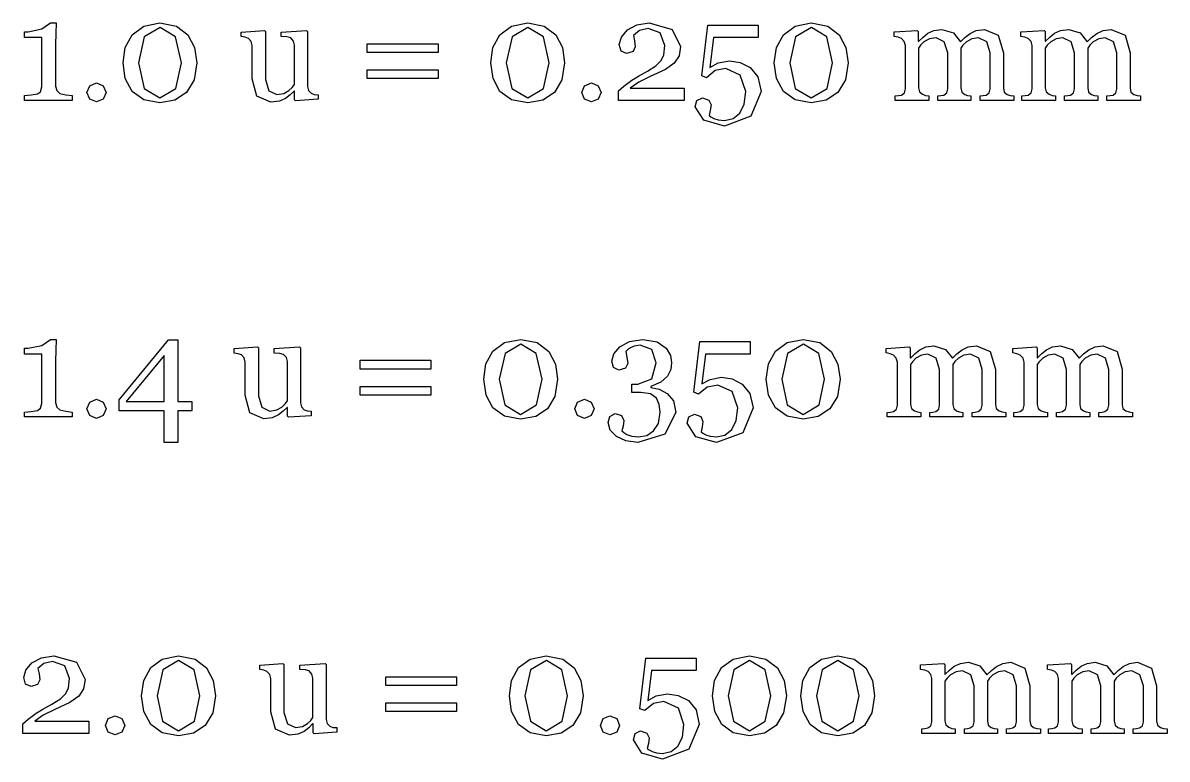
# Model space of a CAD drawing. Extents: x 0 to 118, y 2 to 170.
# Drawn here: x 77.57 to 87.51, y 125.78 to 132.17 of the extents above; entities that cross this region are included whole.
import ezdxf

# ---------------------------------------------------------------- set-up
doc = ezdxf.new("R2010")
doc.units = 0

msp = doc.modelspace()

# ---------------------------------------------------------------- linework, layer by layer
at = {"layer": 'Layer 1', "color": 7}
for points in [[(77.993775, 131.5), (77.582397, 131.5), (77.582397, 131.543335), (77.63916, 131.54821), (77.69287, 131.55676), (77.721558, 131.576285), (77.731932, 131.617787), (77.731932, 132.046255), (77.579955, 132.046255), (77.579955, 132.097525), (77.613525, 132.097525), (77.731322, 132.121925), (77.806397, 132.174415), (77.857055, 132.174415), (77.85338, 132.081642), (77.85163, 131.986427), (77.85163, 131.62449), (77.86078, 131.586038), (77.888245, 131.561612), (77.940125, 131.549412), (77.993837, 131.543312), (77.993775, 131.5)], [(79.000855, 132.070067), (79.058837, 131.959595), (79.078362, 131.82776), (79.054562, 131.678832), (78.989255, 131.57019), (78.887937, 131.503052), (78.757322, 131.480477), (78.61694, 131.506722), (78.516842, 131.578742), (78.456417, 131.689827), (78.436892, 131.827767), (78.455817, 131.961433), (78.516242, 132.071908), (78.61695, 132.14698), (78.757942, 132.174445), (78.901375, 132.14637), (79.000862, 132.070075), (79.000855, 132.070067)], [(78.943482, 131.82776), (78.893432, 132.052977), (78.758545, 132.132935), (78.621825, 132.052977), (78.571777, 131.82776), (78.619385, 131.60559), (78.757325, 131.521973), (78.895262, 131.60559), (78.943482, 131.82776), (78.943482, 131.82776)], [(80.131835, 131.510987), (79.935912, 131.497562), (79.926762, 131.506113), (79.926762, 131.582407), (79.923112, 131.582407), (79.890155, 131.549447), (79.84804, 131.51832), (79.79494, 131.493295), (79.722307, 131.484745), (79.600238, 131.536625), (79.558733, 131.688603), (79.558733, 131.97669), (79.550183, 132.01331), (79.526383, 132.039555), (79.498918, 132.04993), (79.464128, 132.054805), (79.464128, 132.094478), (79.664933, 132.109127), (79.674083, 132.100578), (79.674083, 131.682488), (79.70338, 131.58422), (79.77357, 131.551263), (79.833385, 131.561638), (79.87733, 131.586063), (79.906015, 131.612918), (79.92554, 131.639772), (79.92554, 131.98096), (79.91699, 132.01636), (79.89319, 132.043215), (79.860233, 132.051765), (79.812015, 132.054815), (79.812015, 132.094488), (80.03052, 132.109138), (80.03967, 132.100588), (80.03967, 131.622682), (80.04822, 131.587283), (80.07202, 131.562258), (80.098265, 131.553108), (80.131833, 131.550608), (80.131835, 131.510987)], [(82.195435, 132.070067), (82.253417, 131.959595), (82.272942, 131.82776), (82.249142, 131.678832), (82.183835, 131.57019), (82.082517, 131.503052), (81.951902, 131.480477), (81.81152, 131.506722), (81.711422, 131.578742), (81.650997, 131.689827), (81.631472, 131.827767), (81.650397, 131.961433), (81.710822, 132.071908), (81.81153, 132.14698), (81.952522, 132.174445), (82.095955, 132.14637), (82.195442, 132.070075), (82.195435, 132.070067)], [(82.138062, 131.82776), (82.088012, 132.052977), (81.953125, 132.132935), (81.816405, 132.052977), (81.766357, 131.82776), (81.813965, 131.60559), (81.951905, 131.521973), (82.089842, 131.60559), (82.138062, 131.82776), (82.138062, 131.82776)], [(83.311768, 131.5), (82.739868, 131.5), (82.739868, 131.583008), (82.785645, 131.625123), (82.855225, 131.676393), (82.913818, 131.712402), (82.991333, 131.755128), (83.065185, 131.800293), (83.112793, 131.84851), (83.135368, 131.895508), (83.143918, 131.976685), (83.103025, 132.08838), (82.998045, 132.12439), (82.92297, 132.108515), (82.86987, 132.06579), (82.880245, 132.019405), (82.886945, 131.966915), (82.86742, 131.92541), (82.810658, 131.90771), (82.76366, 131.92846), (82.747185, 131.985222), (82.765485, 132.05114), (82.817975, 132.112785), (82.900982, 132.15734), (83.007795, 132.17444), (83.20616, 132.118288), (83.280012, 131.969362), (83.266587, 131.888185), (83.224473, 131.82349), (83.148787, 131.769777), (83.016342, 131.708132), (82.917465, 131.658082), (82.842392, 131.608035), (83.311752, 131.608035), (83.311768, 131.5)], [(83.885497, 131.786255), (83.952027, 131.704467), (83.978882, 131.579345), (83.88916, 131.36267), (83.6615, 131.277222), (83.480835, 131.32788), (83.406982, 131.445677), (83.422232, 131.5), (83.46923, 131.5232), (83.524772, 131.503675), (83.544297, 131.46217), (83.537572, 131.413342), (83.527197, 131.370007), (83.543072, 131.358407), (83.569317, 131.344358), (83.60777, 131.332757), (83.661483, 131.327258), (83.735335, 131.343132), (83.793928, 131.39013), (83.83299, 131.468255), (83.846415, 131.578728), (83.798198, 131.72094), (83.672465, 131.777703), (83.580912, 131.759402), (83.50523, 131.698367), (83.464335, 131.714243), (83.516215, 132.154918), (83.953227, 132.154918), (83.953227, 132.046275), (83.565655, 132.046275), (83.533915, 131.787485), (83.605937, 131.825938), (83.704815, 131.845462), (83.796977, 131.831412), (83.885477, 131.786248), (83.885497, 131.786255)], [(84.658203, 132.070067), (84.716188, 131.959595), (84.735713, 131.82776), (84.711913, 131.678832), (84.646605, 131.57019), (84.545285, 131.503052), (84.41467, 131.480478), (84.27429, 131.506722), (84.174193, 131.578743), (84.113768, 131.689828), (84.094243, 131.827767), (84.113168, 131.961433), (84.173592, 132.071908), (84.2743, 132.14698), (84.41529, 132.174445), (84.558723, 132.14637), (84.65821, 132.070075), (84.658203, 132.070067)], [(84.60083, 131.82776), (84.55078, 132.052977), (84.415892, 132.132935), (84.279175, 132.052977), (84.229125, 131.82776), (84.276732, 131.60559), (84.414672, 131.521973), (84.552612, 131.60559), (84.60083, 131.82776), (84.60083, 131.82776)], [(86.174927, 131.5), (85.881347, 131.5), (85.881347, 131.540282), (85.909425, 131.542782), (85.935057, 131.547658), (85.960082, 131.566583), (85.968632, 131.602595), (85.968632, 131.913263), (85.939335, 132.01092), (85.867315, 132.04571), (85.811162, 132.03656), (85.762945, 132.010925), (85.733037, 131.981628), (85.715337, 131.955993), (85.715337, 131.608702), (85.722662, 131.573303), (85.747687, 131.552552), (85.772712, 131.544003), (85.80262, 131.540352), (85.80262, 131.5), (85.515145, 131.5), (85.515145, 131.540282), (85.542, 131.542782), (85.5664, 131.547658), (85.591425, 131.566583), (85.599975, 131.602595), (85.599975, 131.913263), (85.570677, 132.01092), (85.498657, 132.04571), (85.442505, 132.035935), (85.394287, 132.010302), (85.36438, 131.979785), (85.34608, 131.95476), (85.34608, 131.60991), (85.35463, 131.57512), (85.380265, 131.55377), (85.40651, 131.54462), (85.436417, 131.540345), (85.436417, 131.5), (85.144057, 131.5), (85.144057, 131.540282), (85.172745, 131.542782), (85.19899, 131.547658), (85.224015, 131.566583), (85.232565, 131.602595), (85.232565, 131.97674), (85.223415, 132.01153), (85.199015, 132.038385), (85.170327, 132.049985), (85.134927, 132.056085), (85.134927, 132.095757), (85.336342, 132.109183), (85.344892, 132.100633), (85.344892, 132.014575), (85.349167, 132.014575), (85.3864, 132.050585), (85.427292, 132.084155), (85.480395, 132.108555), (85.549975, 132.11833), (85.650682, 132.086592), (85.711107, 132.01091), (85.74956, 132.04814), (85.794115, 132.08293), (85.848435, 132.108565), (85.918627, 132.11834), (86.039475, 132.068292), (86.084032, 131.914482), (86.084032, 131.608698), (86.091357, 131.573297), (86.116382, 131.552548), (86.14385, 131.543997), (86.174977, 131.540347), (86.174927, 131.5)], [(87.276, 131.5), (86.982422, 131.5), (86.982422, 131.540282), (87.010497, 131.542782), (87.036132, 131.547658), (87.061157, 131.566583), (87.069707, 131.602595), (87.069707, 131.913263), (87.04041, 132.01092), (86.96839, 132.04571), (86.912238, 132.03656), (86.864018, 132.010925), (86.834113, 131.981628), (86.816412, 131.955993), (86.816412, 131.608702), (86.823737, 131.573303), (86.848762, 131.552552), (86.873787, 131.544003), (86.903695, 131.540352), (86.903695, 131.5), (86.616217, 131.5), (86.616217, 131.540282), (86.643075, 131.542782), (86.667475, 131.547658), (86.6925, 131.566583), (86.70105, 131.602595), (86.70105, 131.913263), (86.671752, 132.01092), (86.599733, 132.04571), (86.54358, 132.035935), (86.495362, 132.010302), (86.465455, 131.979785), (86.44713, 131.95476), (86.44713, 131.60991), (86.45568, 131.57512), (86.481315, 131.55377), (86.50756, 131.54462), (86.537467, 131.540345), (86.537467, 131.5), (86.24511, 131.5), (86.24511, 131.540282), (86.273795, 131.542782), (86.300042, 131.547658), (86.325065, 131.566583), (86.333615, 131.602595), (86.333615, 131.97674), (86.324465, 132.01153), (86.300065, 132.038385), (86.271377, 132.049985), (86.235977, 132.056085), (86.235977, 132.095757), (86.437392, 132.109183), (86.445942, 132.100633), (86.445942, 132.014575), (86.450217, 132.014575), (86.48745, 132.050585), (86.528342, 132.084155), (86.581442, 132.108555), (86.651022, 132.11833), (86.751733, 132.086592), (86.812157, 132.01091), (86.850607, 132.04814), (86.895165, 132.08293), (86.949485, 132.108565), (87.019675, 132.11834), (87.140525, 132.068292), (87.18508, 131.914482), (87.18508, 131.608698), (87.192405, 131.573297), (87.21743, 131.552548), (87.244895, 131.543997), (87.276022, 131.540347), (87.276, 131.5)], [(81.173095, 131.91687), (80.55725, 131.91687), (80.55725, 131.993165), (81.173095, 131.993165), (81.173095, 131.91687)], [(81.173095, 131.68982), (80.55725, 131.68982), (80.55725, 131.766112), (81.173095, 131.766112), (81.173095, 131.68982)], [(78.290405, 131.57019), (78.26538, 131.511597), (78.206787, 131.487797), (78.147582, 131.511597), (78.123182, 131.57019), (78.147582, 131.628785), (78.206787, 131.653807), (78.26538, 131.628785), (78.290405, 131.57019), (78.290405, 131.57019)], [(82.589112, 131.57019), (82.564087, 131.511597), (82.505492, 131.487797), (82.44629, 131.511597), (82.421865, 131.57019), (82.44629, 131.628785), (82.505492, 131.653807), (82.564087, 131.628785), (82.589112, 131.57019), (82.589112, 131.57019)], [(77.993775, 128.75), (77.582397, 128.75), (77.582397, 128.793335), (77.63916, 128.79821), (77.69287, 128.80676), (77.721558, 128.826285), (77.731932, 128.867787), (77.731932, 129.296255), (77.579955, 129.296255), (77.579955, 129.347525), (77.613525, 129.347525), (77.731322, 129.371925), (77.806397, 129.424415), (77.857055, 129.424415), (77.85338, 129.331642), (77.85163, 129.236427), (77.85163, 128.87449), (77.86078, 128.836038), (77.888245, 128.811612), (77.940125, 128.799412), (77.993837, 128.793312), (77.993775, 128.75)], [(79.035645, 128.80494), (78.911742, 128.80494), (78.911742, 128.52723), (78.794555, 128.52723), (78.794555, 128.80494), (78.40393, 128.80494), (78.40393, 128.898933), (78.831787, 129.420785), (78.911742, 129.420785), (78.911742, 128.884895), (79.035645, 128.884895), (79.035645, 128.80494)], [(82.1344, 129.320075), (82.192382, 129.209602), (82.211907, 129.077767), (82.188107, 128.92884), (82.1228, 128.820198), (82.021482, 128.75306), (81.890867, 128.730485), (81.750485, 128.75673), (81.650387, 128.82875), (81.589962, 128.939835), (81.570437, 129.077775), (81.589362, 129.21144), (81.649787, 129.321915), (81.750495, 129.396987), (81.891487, 129.424453), (82.03492, 129.396377), (82.134407, 129.320082), (82.1344, 129.320075)], [(82.908935, 128.52723), (82.803955, 128.54188), (82.722167, 128.580332), (82.669067, 128.636485), (82.650767, 128.701793), (82.665417, 128.755503), (82.712415, 128.779927), (82.767957, 128.761628), (82.787482, 128.720732), (82.780757, 128.671295), (82.770982, 128.62857), (82.786232, 128.61392), (82.814307, 128.597445), (82.855202, 128.582795), (82.915627, 128.577295), (82.985817, 128.589495), (83.045632, 128.628557), (83.087135, 128.694475), (83.102385, 128.792742), (83.09506, 128.85805), (83.069425, 128.914202), (83.017545, 128.950822), (82.935147, 128.964247), (82.855193, 128.964247), (82.855193, 129.03444), (82.908293, 129.03444), (83.029753, 129.080825), (83.066985, 129.220595), (83.030973, 129.335342), (82.929045, 129.374405), (82.876555, 129.36648), (82.843595, 129.35183), (82.81857, 129.332905), (82.80392, 129.317655), (82.814295, 129.269437), (82.820395, 129.215725), (82.80087, 129.174832), (82.744717, 129.157132), (82.69711, 129.180332), (82.68246, 129.234045), (82.70016, 129.29874), (82.75265, 129.360388), (82.83749, 129.406772), (82.952845, 129.424472), (83.076747, 129.401897), (83.154263, 129.348187), (83.192103, 129.28288), (83.202478, 129.224285), (83.193928, 129.16264), (83.16585, 129.105877), (83.109088, 129.053387), (83.021197, 129.015545), (83.021197, 129.00577), (83.09383, 128.99052), (83.16402, 128.95451), (83.21712, 128.889813), (83.23787, 128.790325), (83.143875, 128.600507), (82.90889, 128.527265), (82.908935, 128.52723)], [(84.588622, 129.320075), (84.646607, 129.209602), (84.666132, 129.077767), (84.642332, 128.92884), (84.577025, 128.820198), (84.475705, 128.75306), (84.34509, 128.730485), (84.20471, 128.75673), (84.104612, 128.82875), (84.044187, 128.939835), (84.024662, 129.077775), (84.043587, 129.21144), (84.104012, 129.321915), (84.20472, 129.396987), (84.34571, 129.424453), (84.489142, 129.396377), (84.58863, 129.320082), (84.588622, 129.320075)], [(80.0708, 128.760995), (79.874877, 128.74757), (79.865727, 128.75612), (79.865727, 128.832415), (79.862052, 128.832415), (79.829095, 128.799455), (79.78698, 128.768327), (79.73388, 128.743302), (79.661248, 128.734753), (79.539178, 128.786632), (79.497673, 128.93861), (79.497673, 129.226698), (79.489123, 129.263317), (79.465323, 129.289562), (79.437855, 129.299937), (79.403065, 129.304812), (79.403065, 129.344485), (79.603873, 129.359135), (79.613023, 129.350585), (79.613023, 128.932495), (79.64232, 128.834227), (79.71251, 128.80127), (79.772325, 128.811645), (79.81627, 128.83607), (79.844955, 128.862925), (79.86448, 128.88978), (79.86448, 129.230968), (79.85593, 129.266368), (79.83213, 129.293223), (79.799173, 129.301772), (79.750955, 129.304823), (79.750955, 129.344495), (79.96946, 129.359145), (79.97861, 129.350595), (79.97861, 128.87269), (79.98716, 128.83729), (80.01096, 128.812265), (80.037205, 128.803115), (80.070773, 128.800615), (80.0708, 128.760995)], [(82.077027, 129.077767), (82.026977, 129.302985), (81.89209, 129.382942), (81.75537, 129.302985), (81.705322, 129.077767), (81.75293, 128.855597), (81.89087, 128.77198), (82.028807, 128.855597), (82.077027, 129.077767), (82.077027, 129.077767)], [(83.815917, 129.036262), (83.882447, 128.954475), (83.909302, 128.829352), (83.81958, 128.612677), (83.59192, 128.52723), (83.411255, 128.577887), (83.337402, 128.695685), (83.352652, 128.750007), (83.39965, 128.773207), (83.455192, 128.753682), (83.474717, 128.712177), (83.467992, 128.66335), (83.457617, 128.620015), (83.473492, 128.608415), (83.499737, 128.594365), (83.53819, 128.582765), (83.591902, 128.577265), (83.665755, 128.59314), (83.724347, 128.640137), (83.76341, 128.718262), (83.776835, 128.828735), (83.728617, 128.970947), (83.602885, 129.02771), (83.511332, 129.00941), (83.43565, 128.948375), (83.394755, 128.96425), (83.446635, 129.404925), (83.883647, 129.404925), (83.883647, 129.296282), (83.496072, 129.296282), (83.464335, 129.037492), (83.536357, 129.075945), (83.635235, 129.09547), (83.727397, 129.08142), (83.815897, 129.036255), (83.815917, 129.036262)], [(84.53125, 129.077767), (84.4812, 129.302985), (84.346312, 129.382942), (84.209595, 129.302985), (84.159545, 129.077767), (84.207152, 128.855597), (84.345092, 128.77198), (84.483032, 128.855597), (84.53125, 129.077767), (84.53125, 129.077767)], [(86.105347, 128.75), (85.811767, 128.75), (85.811767, 128.790282), (85.839842, 128.792782), (85.865477, 128.797658), (85.890502, 128.816583), (85.899052, 128.852595), (85.899052, 129.163263), (85.869755, 129.26092), (85.797735, 129.29571), (85.741582, 129.28656), (85.693365, 129.260925), (85.663457, 129.231628), (85.645757, 129.205993), (85.645757, 128.858702), (85.653082, 128.823303), (85.678107, 128.802552), (85.703132, 128.794003), (85.73304, 128.790352), (85.73304, 128.75), (85.445565, 128.75), (85.445565, 128.790282), (85.47242, 128.792782), (85.49682, 128.797658), (85.521845, 128.816583), (85.530395, 128.852595), (85.530395, 129.163263), (85.501097, 129.26092), (85.429077, 129.29571), (85.372925, 129.285935), (85.324707, 129.260302), (85.2948, 129.229785), (85.2765, 129.20476), (85.2765, 128.85991), (85.28505, 128.82512), (85.310685, 128.80377), (85.33693, 128.79462), (85.366837, 128.790345), (85.366837, 128.75), (85.074477, 128.75), (85.074477, 128.790282), (85.103165, 128.792782), (85.12941, 128.797658), (85.154435, 128.816583), (85.162985, 128.852595), (85.162985, 129.22674), (85.153835, 129.26153), (85.129435, 129.288385), (85.100747, 129.299985), (85.065347, 129.306085), (85.065347, 129.345757), (85.266762, 129.359183), (85.275312, 129.350633), (85.275312, 129.264575), (85.279587, 129.264575), (85.31682, 129.300585), (85.357712, 129.334155), (85.410815, 129.358555), (85.480395, 129.36833), (85.581102, 129.336592), (85.641527, 129.26091), (85.67998, 129.29814), (85.724535, 129.33293), (85.778855, 129.358565), (85.849047, 129.36834), (85.969895, 129.318292), (86.014452, 129.164482), (86.014452, 128.858698), (86.021777, 128.823297), (86.046802, 128.802548), (86.074267, 128.793997), (86.105397, 128.790347), (86.105347, 128.75)], [(87.20642, 128.75), (86.912842, 128.75), (86.912842, 128.790282), (86.940917, 128.792782), (86.966552, 128.797658), (86.991577, 128.816583), (87.000127, 128.852595), (87.000127, 129.163263), (86.97083, 129.26092), (86.898807, 129.29571), (86.842657, 129.28656), (86.794437, 129.260925), (86.764532, 129.231628), (86.746832, 129.205993), (86.746832, 128.858702), (86.754157, 128.823303), (86.779182, 128.802552), (86.804207, 128.794003), (86.834115, 128.790352), (86.834115, 128.75), (86.546637, 128.75), (86.546637, 128.790282), (86.573495, 128.792782), (86.597895, 128.797658), (86.62292, 128.816583), (86.63147, 128.852595), (86.63147, 129.163263), (86.602172, 129.26092), (86.530152, 129.29571), (86.474, 129.285935), (86.42578, 129.260302), (86.395875, 129.229785), (86.37755, 129.20476), (86.37755, 128.85991), (86.3861, 128.82512), (86.411735, 128.80377), (86.43798, 128.79462), (86.467887, 128.790345), (86.467887, 128.75), (86.17553, 128.75), (86.17553, 128.790282), (86.204215, 128.792782), (86.23046, 128.797658), (86.255485, 128.816583), (86.264035, 128.852595), (86.264035, 129.22674), (86.254885, 129.26153), (86.23046, 129.288385), (86.201775, 129.299985), (86.166375, 129.306085), (86.166375, 129.345757), (86.36779, 129.359183), (86.37634, 129.350633), (86.37634, 129.264575), (86.380615, 129.264575), (86.417847, 129.300585), (86.45874, 129.334155), (86.51184, 129.358555), (86.58142, 129.36833), (86.68213, 129.336592), (86.742553, 129.26091), (86.781005, 129.29814), (86.825563, 129.33293), (86.879883, 129.358565), (86.950073, 129.36834), (87.070923, 129.318292), (87.115478, 129.164482), (87.115478, 128.858698), (87.122803, 128.823297), (87.147828, 128.802548), (87.175293, 128.793997), (87.20642, 128.790347), (87.20642, 128.75)], [(78.794555, 128.884895), (78.794555, 129.284675), (78.464965, 128.884895), (78.794555, 128.884895)], [(81.11206, 129.166877), (80.496215, 129.166877), (80.496215, 129.243172), (81.11206, 129.243172), (81.11206, 129.166877)], [(81.11206, 128.939827), (80.496215, 128.939827), (80.496215, 129.01612), (81.11206, 129.01612), (81.11206, 128.939827)], [(78.290405, 128.82019), (78.26538, 128.761597), (78.206787, 128.737797), (78.147582, 128.761597), (78.123182, 128.82019), (78.147582, 128.878785), (78.206787, 128.903807), (78.26538, 128.878785), (78.290405, 128.82019), (78.290405, 128.82019)], [(82.528075, 128.820198), (82.503052, 128.761605), (82.444457, 128.737805), (82.385255, 128.761605), (82.36083, 128.820198), (82.385255, 128.878792), (82.444457, 128.903815), (82.503052, 128.878792), (82.528075, 128.820198), (82.528075, 128.820198)], [(78.139038, 126), (77.567138, 126), (77.567138, 126.083008), (77.612915, 126.125123), (77.682495, 126.176393), (77.74109, 126.212402), (77.818602, 126.255128), (77.892455, 126.300292), (77.940062, 126.34851), (77.962637, 126.395508), (77.971187, 126.476685), (77.930292, 126.58838), (77.825312, 126.62439), (77.75024, 126.608515), (77.697137, 126.56579), (77.707512, 126.519405), (77.714212, 126.466915), (77.694687, 126.42541), (77.637925, 126.40771), (77.590927, 126.42846), (77.574452, 126.485222), (77.592752, 126.55114), (77.645242, 126.612785), (77.728252, 126.65734), (77.835062, 126.67444), (78.033427, 126.618287), (78.10728, 126.469362), (78.093855, 126.388185), (78.05174, 126.32349), (77.976057, 126.269777), (77.84361, 126.208132), (77.744732, 126.158082), (77.66966, 126.108035), (78.13902, 126.108035), (78.139038, 126)], [(79.161987, 126.570067), (79.21997, 126.459595), (79.239495, 126.32776), (79.215695, 126.178832), (79.150387, 126.07019), (79.04907, 126.003052), (78.918455, 125.980477), (78.778072, 126.006722), (78.677975, 126.078742), (78.61755, 126.189827), (78.598025, 126.327767), (78.61695, 126.461433), (78.677375, 126.571907), (78.778082, 126.64698), (78.919075, 126.674445), (79.062507, 126.64637), (79.161995, 126.570075), (79.161987, 126.570067)], [(79.104615, 126.32776), (79.054565, 126.552977), (78.919677, 126.632935), (78.78296, 126.552977), (78.73291, 126.32776), (78.780517, 126.10559), (78.918457, 126.021972), (79.056397, 126.10559), (79.104615, 126.32776), (79.104615, 126.32776)], [(82.356567, 126.570067), (82.41455, 126.459595), (82.434075, 126.32776), (82.410275, 126.178832), (82.344967, 126.07019), (82.24365, 126.003052), (82.113035, 125.980477), (81.972652, 126.006722), (81.872555, 126.078742), (81.812132, 126.189827), (81.792607, 126.327767), (81.811532, 126.461433), (81.871957, 126.571907), (81.972665, 126.64698), (82.113657, 126.674445), (82.25709, 126.64637), (82.356577, 126.570075), (82.356567, 126.570067)], [(82.299195, 126.32776), (82.249145, 126.552977), (82.114257, 126.632935), (81.97754, 126.552977), (81.92749, 126.32776), (81.975097, 126.10559), (82.113037, 126.021972), (82.250977, 126.10559), (82.299195, 126.32776), (82.299195, 126.32776)], [(83.348387, 126.286255), (83.414917, 126.204467), (83.441772, 126.079345), (83.35205, 125.86267), (83.12439, 125.777222), (82.943725, 125.82788), (82.869872, 125.945677), (82.885122, 126), (82.93212, 126.0232), (82.98766, 126.003675), (83.007185, 125.96217), (83.00046, 125.913342), (82.990085, 125.870007), (83.00596, 125.858407), (83.032205, 125.844357), (83.070655, 125.832757), (83.124367, 125.827257), (83.19822, 125.843132), (83.256812, 125.89013), (83.295875, 125.968255), (83.3093, 126.078727), (83.261082, 126.22094), (83.13535, 126.277702), (83.043797, 126.259402), (82.968115, 126.198367), (82.92722, 126.214242), (82.9791, 126.654917), (83.416112, 126.654917), (83.416112, 126.546275), (83.02854, 126.546275), (82.9968, 126.287485), (83.068822, 126.325937), (83.1677, 126.345462), (83.259862, 126.331412), (83.348362, 126.286248), (83.348387, 126.286255)], [(84.121092, 126.570067), (84.179077, 126.459595), (84.198602, 126.32776), (84.174802, 126.178832), (84.109495, 126.07019), (84.008175, 126.003052), (83.87756, 125.980477), (83.73718, 126.006722), (83.637082, 126.078742), (83.576657, 126.189827), (83.557132, 126.327767), (83.576057, 126.461433), (83.636482, 126.571907), (83.73719, 126.64698), (83.878182, 126.674445), (84.021615, 126.64637), (84.1211, 126.570075), (84.121092, 126.570067)], [(84.06372, 126.32776), (84.013672, 126.552977), (83.878785, 126.632935), (83.742065, 126.552977), (83.692017, 126.32776), (83.739625, 126.10559), (83.877562, 126.021972), (84.015502, 126.10559), (84.06372, 126.32776), (84.06372, 126.32776)], [(84.888305, 126.570067), (84.94629, 126.459595), (84.965815, 126.32776), (84.942015, 126.178832), (84.876707, 126.07019), (84.775387, 126.003052), (84.644772, 125.980477), (84.504392, 126.006722), (84.404295, 126.078742), (84.34387, 126.189827), (84.324345, 126.327767), (84.34327, 126.461433), (84.403695, 126.571907), (84.504402, 126.64698), (84.645392, 126.674445), (84.788825, 126.64637), (84.888312, 126.570075), (84.888305, 126.570067)], [(84.830932, 126.32776), (84.780885, 126.552977), (84.645995, 126.632935), (84.509277, 126.552977), (84.459227, 126.32776), (84.506835, 126.10559), (84.644775, 126.021972), (84.782715, 126.10559), (84.830932, 126.32776), (84.830932, 126.32776)], [(80.292967, 126.010987), (80.097045, 125.997562), (80.087895, 126.006113), (80.087895, 126.082407), (80.08422, 126.082407), (80.051262, 126.049447), (80.009147, 126.01832), (79.956047, 125.993295), (79.883415, 125.984745), (79.761345, 126.036625), (79.71984, 126.188603), (79.71984, 126.47669), (79.71129, 126.51331), (79.68749, 126.539555), (79.660025, 126.54993), (79.625235, 126.554805), (79.625235, 126.594478), (79.82604, 126.609127), (79.83519, 126.600578), (79.83519, 126.182488), (79.864488, 126.08422), (79.934678, 126.051263), (79.994493, 126.061638), (80.038438, 126.086063), (80.067122, 126.112918), (80.086647, 126.139773), (80.086647, 126.48096), (80.078097, 126.51636), (80.054298, 126.543215), (80.021338, 126.551765), (79.97312, 126.554815), (79.97312, 126.594488), (80.191625, 126.609138), (80.200775, 126.600588), (80.200775, 126.122683), (80.209325, 126.087283), (80.233125, 126.062258), (80.25937, 126.053108), (80.292937, 126.050608), (80.292967, 126.010987)], [(86.40503, 126), (86.11145, 126), (86.11145, 126.040283), (86.139527, 126.042783), (86.16516, 126.047657), (86.190185, 126.066583), (86.198735, 126.102595), (86.198735, 126.413263), (86.169437, 126.51092), (86.097417, 126.54571), (86.041265, 126.53656), (85.993047, 126.510925), (85.96314, 126.481628), (85.94544, 126.455993), (85.94544, 126.108702), (85.952765, 126.073302), (85.977787, 126.052552), (86.002812, 126.044003), (86.03272, 126.040352), (86.03272, 126), (85.745245, 126), (85.745245, 126.040283), (85.7721, 126.042783), (85.796525, 126.047657), (85.821547, 126.066583), (85.830097, 126.102595), (85.830097, 126.413263), (85.8008, 126.51092), (85.72878, 126.54571), (85.672627, 126.535935), (85.62441, 126.510302), (85.594502, 126.479785), (85.576202, 126.45476), (85.576202, 126.10991), (85.584752, 126.07512), (85.610387, 126.05377), (85.636632, 126.04462), (85.66654, 126.040345), (85.66654, 126), (85.37418, 126), (85.37418, 126.040283), (85.402867, 126.042783), (85.429112, 126.047657), (85.454137, 126.066583), (85.462687, 126.102595), (85.462687, 126.47674), (85.453537, 126.51153), (85.429137, 126.538385), (85.40045, 126.549985), (85.36505, 126.556085), (85.36505, 126.595758), (85.566465, 126.609183), (85.575015, 126.600633), (85.575015, 126.514575), (85.57929, 126.514575), (85.616522, 126.550585), (85.657415, 126.584155), (85.710517, 126.608555), (85.780097, 126.61833), (85.880805, 126.586592), (85.94123, 126.51091), (85.979682, 126.54814), (86.024237, 126.58293), (86.078557, 126.608565), (86.14875, 126.61834), (86.269597, 126.568292), (86.314155, 126.414482), (86.314155, 126.108698), (86.32148, 126.073297), (86.346505, 126.052548), (86.373972, 126.043997), (86.4051, 126.040347), (86.40503, 126)], [(87.506102, 126), (87.212525, 126), (87.212525, 126.040283), (87.2406, 126.042783), (87.266235, 126.047657), (87.29126, 126.066583), (87.29981, 126.102595), (87.29981, 126.413263), (87.270512, 126.51092), (87.198493, 126.54571), (87.14234, 126.53656), (87.09412, 126.510925), (87.064215, 126.481628), (87.046515, 126.455993), (87.046515, 126.108702), (87.05384, 126.073302), (87.078865, 126.052552), (87.10389, 126.044003), (87.133797, 126.040352), (87.133797, 126), (86.84632, 126), (86.84632, 126.040283), (86.873177, 126.042783), (86.897577, 126.047657), (86.922602, 126.066583), (86.931152, 126.102595), (86.931152, 126.413263), (86.901855, 126.51092), (86.829835, 126.54571), (86.773683, 126.535935), (86.725465, 126.510302), (86.695558, 126.479785), (86.677233, 126.45476), (86.677233, 126.10991), (86.685783, 126.07512), (86.711417, 126.05377), (86.737662, 126.04462), (86.76757, 126.040345), (86.76757, 126), (86.475212, 126), (86.475212, 126.040283), (86.503897, 126.042783), (86.530145, 126.047657), (86.555167, 126.066583), (86.563717, 126.102595), (86.563717, 126.47674), (86.554567, 126.51153), (86.530167, 126.538385), (86.50148, 126.549985), (86.46608, 126.556085), (86.46608, 126.595758), (86.667495, 126.609183), (86.676045, 126.600633), (86.676045, 126.514575), (86.68032, 126.514575), (86.717552, 126.550585), (86.758445, 126.584155), (86.811545, 126.608555), (86.881125, 126.61833), (86.981835, 126.586592), (87.04226, 126.51091), (87.08071, 126.54814), (87.125267, 126.58293), (87.179587, 126.608565), (87.249777, 126.61834), (87.370627, 126.568292), (87.415183, 126.414482), (87.415183, 126.108698), (87.422507, 126.073297), (87.447532, 126.052548), (87.474998, 126.043997), (87.506125, 126.040347), (87.506102, 126)], [(81.334227, 126.41687), (80.718385, 126.41687), (80.718385, 126.493165), (81.334227, 126.493165), (81.334227, 126.41687)], [(81.334227, 126.18982), (80.718385, 126.18982), (80.718385, 126.266112), (81.334227, 126.266112), (81.334227, 126.18982)], [(78.451538, 126.07019), (78.426513, 126.011597), (78.36792, 125.987797), (78.308715, 126.011597), (78.28429, 126.07019), (78.308715, 126.128785), (78.36792, 126.153807), (78.426513, 126.128785), (78.451538, 126.07019), (78.451538, 126.07019)], [(82.750245, 126.07019), (82.72522, 126.011597), (82.666625, 125.987797), (82.607422, 126.011597), (82.582997, 126.07019), (82.607422, 126.128785), (82.666625, 126.153807), (82.72522, 126.128785), (82.750245, 126.07019), (82.750245, 126.07019)]]:
    msp.add_lwpolyline(points, dxfattribs=at)

doc.saveas('drawing.dxf')
